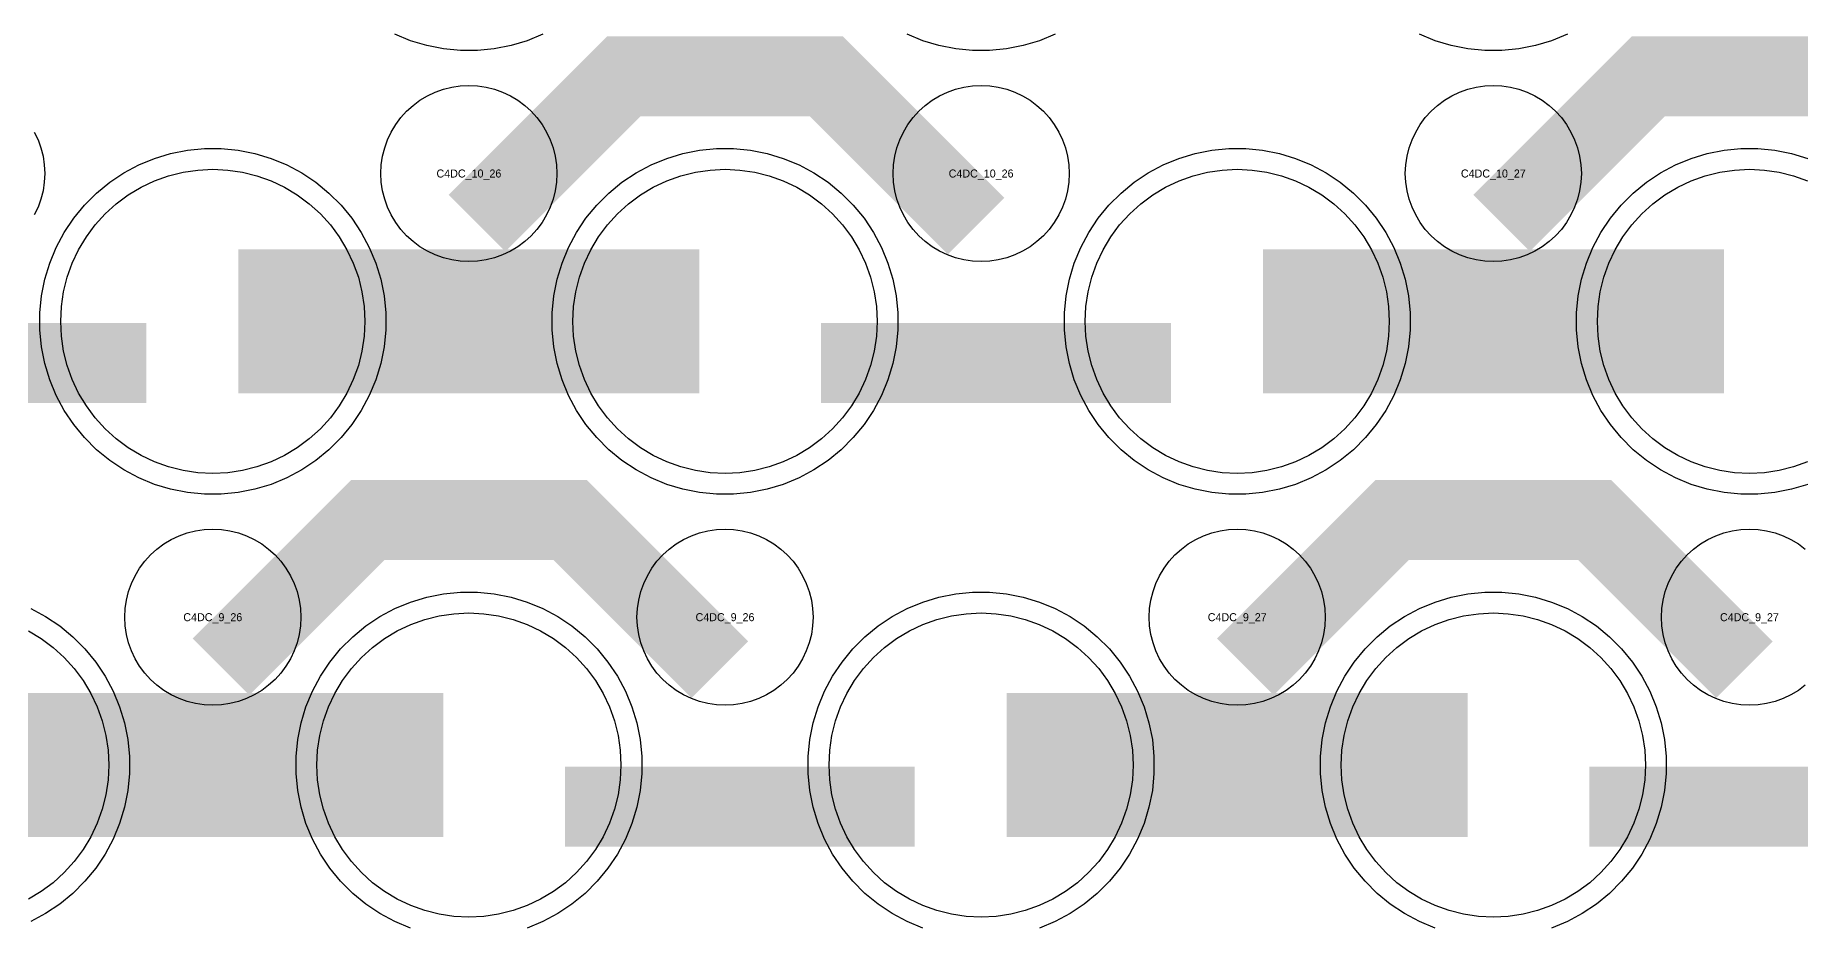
# Model space of a CAD drawing. Extents: x -11880 to 11880, y -14992 to 14992.
# Drawn here: x -3735 to -3184, y -13642 to -13365 of the extents above; entities that cross this region are included whole.
import ezdxf
from ezdxf.enums import TextEntityAlignment as Align

# ---------------------------------------------------------------- set-up
doc = ezdxf.new("R2010")
doc.units = 0
doc.header["$MEASUREMENT"] = 0
for name, color, linetype in [('GDS_775_DT_237', 138, 'CONTINUOUS'), ('RDL1_FS', 34, 'CONTINUOUS'), ('RDL_BS', 160, 'CONTINUOUS')]:
    doc.layers.add(name, color=color, linetype=linetype)

msp = doc.modelspace()

# ---------------------------------------------------------------- linework, layer by layer
at = {"layer": 'RDL1_FS'}
for points in [[(-3680, -13501.434), (-3684.657, -13501.205), (-3689.268, -13500.521), (-3693.791, -13499.389), (-3698.181, -13497.817), (-3702.395, -13495.825), (-3706.395, -13493.427), (-3710.14, -13490.649), (-3713.594, -13487.519), (-3716.724, -13484.065), (-3719.502, -13480.32), (-3721.9, -13476.32), (-3723.892, -13472.106), (-3725.464, -13467.716), (-3726.596, -13463.193), (-3727.28, -13458.582), (-3727.509, -13453.925), (-3727.28, -13449.268), (-3726.596, -13444.657), (-3725.464, -13440.134), (-3723.892, -13435.744), (-3721.9, -13431.53), (-3719.502, -13427.53), (-3716.724, -13423.785), (-3713.594, -13420.331), (-3710.14, -13417.201), (-3706.395, -13414.423), (-3702.395, -13412.025), (-3698.181, -13410.033), (-3693.791, -13408.461), (-3689.268, -13407.329), (-3684.657, -13406.645), (-3680, -13406.416), (-3675.343, -13406.645), (-3670.732, -13407.329), (-3666.209, -13408.461), (-3661.819, -13410.033), (-3657.605, -13412.025), (-3653.605, -13414.423), (-3649.86, -13417.201), (-3646.406, -13420.331), (-3643.276, -13423.785), (-3640.498, -13427.53), (-3638.1, -13431.53), (-3636.108, -13435.744), (-3634.536, -13440.134), (-3633.404, -13444.657), (-3632.72, -13449.268), (-3632.491, -13453.925), (-3632.72, -13458.582), (-3633.404, -13463.193), (-3634.536, -13467.716), (-3636.108, -13472.106), (-3638.1, -13476.32), (-3640.498, -13480.32), (-3643.276, -13484.065), (-3646.406, -13487.519), (-3649.86, -13490.649), (-3653.605, -13493.427), (-3657.605, -13495.825), (-3661.819, -13497.817), (-3666.209, -13499.389), (-3670.732, -13500.521), (-3675.343, -13501.205)], [(-3520, -13501.434), (-3524.657, -13501.205), (-3529.268, -13500.521), (-3533.791, -13499.389), (-3538.181, -13497.817), (-3542.395, -13495.825), (-3546.395, -13493.427), (-3550.14, -13490.649), (-3553.594, -13487.519), (-3556.724, -13484.065), (-3559.502, -13480.32), (-3561.9, -13476.32), (-3563.892, -13472.106), (-3565.464, -13467.716), (-3566.596, -13463.193), (-3567.28, -13458.582), (-3567.509, -13453.925), (-3567.28, -13449.268), (-3566.596, -13444.657), (-3565.464, -13440.134), (-3563.892, -13435.744), (-3561.9, -13431.53), (-3559.502, -13427.53), (-3556.724, -13423.785), (-3553.594, -13420.331), (-3550.14, -13417.201), (-3546.395, -13414.423), (-3542.395, -13412.025), (-3538.181, -13410.033), (-3533.791, -13408.461), (-3529.268, -13407.329), (-3524.657, -13406.645), (-3520, -13406.416), (-3515.343, -13406.645), (-3510.732, -13407.329), (-3506.209, -13408.461), (-3501.819, -13410.033), (-3497.605, -13412.025), (-3493.605, -13414.423), (-3489.86, -13417.201), (-3486.406, -13420.331), (-3483.276, -13423.785), (-3480.498, -13427.53), (-3478.1, -13431.53), (-3476.108, -13435.744), (-3474.536, -13440.134), (-3473.404, -13444.657), (-3472.72, -13449.268), (-3472.491, -13453.925), (-3472.72, -13458.582), (-3473.404, -13463.193), (-3474.536, -13467.716), (-3476.108, -13472.106), (-3478.1, -13476.32), (-3480.498, -13480.32), (-3483.276, -13484.065), (-3486.406, -13487.519), (-3489.86, -13490.649), (-3493.605, -13493.427), (-3497.605, -13495.825), (-3501.819, -13497.817), (-3506.209, -13499.389), (-3510.732, -13500.521), (-3515.343, -13501.205)], [(-3360, -13501.434), (-3364.657, -13501.205), (-3369.268, -13500.521), (-3373.791, -13499.389), (-3378.181, -13497.817), (-3382.395, -13495.825), (-3386.395, -13493.427), (-3390.14, -13490.649), (-3393.594, -13487.519), (-3396.724, -13484.065), (-3399.502, -13480.32), (-3401.9, -13476.32), (-3403.892, -13472.106), (-3405.464, -13467.716), (-3406.596, -13463.193), (-3407.28, -13458.582), (-3407.509, -13453.925), (-3407.28, -13449.268), (-3406.596, -13444.657), (-3405.464, -13440.134), (-3403.892, -13435.744), (-3401.9, -13431.53), (-3399.502, -13427.53), (-3396.724, -13423.785), (-3393.594, -13420.331), (-3390.14, -13417.201), (-3386.395, -13414.423), (-3382.395, -13412.025), (-3378.181, -13410.033), (-3373.791, -13408.461), (-3369.268, -13407.329), (-3364.657, -13406.645), (-3360, -13406.416), (-3355.343, -13406.645), (-3350.732, -13407.329), (-3346.209, -13408.461), (-3341.819, -13410.033), (-3337.605, -13412.025), (-3333.605, -13414.423), (-3329.86, -13417.201), (-3326.406, -13420.331), (-3323.276, -13423.785), (-3320.498, -13427.53), (-3318.1, -13431.53), (-3316.108, -13435.744), (-3314.536, -13440.134), (-3313.404, -13444.657), (-3312.72, -13449.268), (-3312.491, -13453.925), (-3312.72, -13458.582), (-3313.404, -13463.193), (-3314.536, -13467.716), (-3316.108, -13472.106), (-3318.1, -13476.32), (-3320.498, -13480.32), (-3323.276, -13484.065), (-3326.406, -13487.519), (-3329.86, -13490.649), (-3333.605, -13493.427), (-3337.605, -13495.825), (-3341.819, -13497.817), (-3346.209, -13499.389), (-3350.732, -13500.521), (-3355.343, -13501.205)]]:
    msp.add_lwpolyline(points, close=True, dxfattribs=at)
msp.add_lwpolyline([(-3181.819, -13497.817), (-3186.209, -13499.389), (-3190.732, -13500.521), (-3195.343, -13501.205), (-3200, -13501.434), (-3204.657, -13501.205), (-3209.268, -13500.521), (-3213.791, -13499.389), (-3218.181, -13497.817), (-3222.395, -13495.825), (-3226.395, -13493.427), (-3230.14, -13490.649), (-3233.594, -13487.519), (-3236.724, -13484.065), (-3239.502, -13480.32), (-3241.9, -13476.32), (-3243.892, -13472.106), (-3245.464, -13467.716), (-3246.596, -13463.193), (-3247.28, -13458.582), (-3247.509, -13453.925), (-3247.28, -13449.268), (-3246.596, -13444.657), (-3245.464, -13440.134), (-3243.892, -13435.744), (-3241.9, -13431.53), (-3239.502, -13427.53), (-3236.724, -13423.785), (-3233.594, -13420.331), (-3230.14, -13417.201), (-3226.395, -13414.423), (-3222.395, -13412.025), (-3218.181, -13410.033), (-3213.791, -13408.461), (-3209.268, -13407.329), (-3204.657, -13406.645), (-3200, -13406.416), (-3195.343, -13406.645), (-3190.732, -13407.329), (-3186.209, -13408.461), (-3181.819, -13410.033)], dxfattribs=at)
for points in [[(-3671.998, -13453.925, 45, 45, 0), (-3599.998, -13453.925, 45, 45, 0)], [(-3599.998, -13453.925, 45, 45, 0), (-3527.998, -13453.925, 45, 45, 0)], [(-3351.998, -13453.925, 45, 45, 0), (-3279.998, -13453.925, 45, 45, 0)], [(-3279.998, -13453.925, 45, 45, 0), (-3207.998, -13453.925, 45, 45, 0)]]:
    msp.add_lwpolyline(points, format="xyseb", dxfattribs=at)
at = {"layer": 'RDL1_FS', "color": 241, "true_color": 0xf7abae}
for points in [[(-3600, -13639.994), (-3604.657, -13639.765), (-3609.268, -13639.081), (-3613.791, -13637.949), (-3618.181, -13636.377), (-3622.395, -13634.385), (-3626.395, -13631.987), (-3630.14, -13629.209), (-3633.594, -13626.079), (-3636.724, -13622.625), (-3639.502, -13618.88), (-3641.9, -13614.88), (-3643.892, -13610.666), (-3645.464, -13606.276), (-3646.596, -13601.753), (-3647.28, -13597.142), (-3647.509, -13592.485), (-3647.28, -13587.828), (-3646.596, -13583.217), (-3645.464, -13578.694), (-3643.892, -13574.304), (-3641.9, -13570.09), (-3639.502, -13566.09), (-3636.724, -13562.345), (-3633.594, -13558.891), (-3630.14, -13555.761), (-3626.395, -13552.983), (-3622.395, -13550.585), (-3618.181, -13548.593), (-3613.791, -13547.021), (-3609.268, -13545.889), (-3604.657, -13545.205), (-3600, -13544.976), (-3595.343, -13545.205), (-3590.732, -13545.889), (-3586.209, -13547.021), (-3581.819, -13548.593), (-3577.605, -13550.585), (-3573.605, -13552.983), (-3569.86, -13555.761), (-3566.406, -13558.891), (-3563.276, -13562.345), (-3560.498, -13566.09), (-3558.1, -13570.09), (-3556.108, -13574.304), (-3554.536, -13578.694), (-3553.404, -13583.217), (-3552.72, -13587.828), (-3552.491, -13592.485), (-3552.72, -13597.142), (-3553.404, -13601.753), (-3554.536, -13606.276), (-3556.108, -13610.666), (-3558.1, -13614.88), (-3560.498, -13618.88), (-3563.276, -13622.625), (-3566.406, -13626.079), (-3569.86, -13629.209), (-3573.605, -13631.987), (-3577.605, -13634.385), (-3581.819, -13636.377), (-3586.209, -13637.949), (-3590.732, -13639.081), (-3595.343, -13639.765)], [(-3440, -13639.994), (-3444.657, -13639.765), (-3449.268, -13639.081), (-3453.791, -13637.949), (-3458.181, -13636.377), (-3462.395, -13634.385), (-3466.395, -13631.987), (-3470.14, -13629.209), (-3473.594, -13626.079), (-3476.724, -13622.625), (-3479.502, -13618.88), (-3481.9, -13614.88), (-3483.892, -13610.666), (-3485.464, -13606.276), (-3486.596, -13601.753), (-3487.28, -13597.142), (-3487.509, -13592.485), (-3487.28, -13587.828), (-3486.596, -13583.217), (-3485.464, -13578.694), (-3483.892, -13574.304), (-3481.9, -13570.09), (-3479.502, -13566.09), (-3476.724, -13562.345), (-3473.594, -13558.891), (-3470.14, -13555.761), (-3466.395, -13552.983), (-3462.395, -13550.585), (-3458.181, -13548.593), (-3453.791, -13547.021), (-3449.268, -13545.889), (-3444.657, -13545.205), (-3440, -13544.976), (-3435.343, -13545.205), (-3430.732, -13545.889), (-3426.209, -13547.021), (-3421.819, -13548.593), (-3417.605, -13550.585), (-3413.605, -13552.983), (-3409.86, -13555.761), (-3406.406, -13558.891), (-3403.276, -13562.345), (-3400.498, -13566.09), (-3398.1, -13570.09), (-3396.108, -13574.304), (-3394.536, -13578.694), (-3393.404, -13583.217), (-3392.72, -13587.828), (-3392.491, -13592.485), (-3392.72, -13597.142), (-3393.404, -13601.753), (-3394.536, -13606.276), (-3396.108, -13610.666), (-3398.1, -13614.88), (-3400.498, -13618.88), (-3403.276, -13622.625), (-3406.406, -13626.079), (-3409.86, -13629.209), (-3413.605, -13631.987), (-3417.605, -13634.385), (-3421.819, -13636.377), (-3426.209, -13637.949), (-3430.732, -13639.081), (-3435.343, -13639.765)], [(-3280, -13639.994), (-3284.657, -13639.765), (-3289.268, -13639.081), (-3293.791, -13637.949), (-3298.181, -13636.377), (-3302.395, -13634.385), (-3306.395, -13631.987), (-3310.14, -13629.209), (-3313.594, -13626.079), (-3316.724, -13622.625), (-3319.502, -13618.88), (-3321.9, -13614.88), (-3323.892, -13610.666), (-3325.464, -13606.276), (-3326.596, -13601.753), (-3327.28, -13597.142), (-3327.509, -13592.485), (-3327.28, -13587.828), (-3326.596, -13583.217), (-3325.464, -13578.694), (-3323.892, -13574.304), (-3321.9, -13570.09), (-3319.502, -13566.09), (-3316.724, -13562.345), (-3313.594, -13558.891), (-3310.14, -13555.761), (-3306.395, -13552.983), (-3302.395, -13550.585), (-3298.181, -13548.593), (-3293.791, -13547.021), (-3289.268, -13545.889), (-3284.657, -13545.205), (-3280, -13544.976), (-3275.343, -13545.205), (-3270.732, -13545.889), (-3266.209, -13547.021), (-3261.819, -13548.593), (-3257.605, -13550.585), (-3253.605, -13552.983), (-3249.86, -13555.761), (-3246.406, -13558.891), (-3243.276, -13562.345), (-3240.498, -13566.09), (-3238.1, -13570.09), (-3236.108, -13574.304), (-3234.536, -13578.694), (-3233.404, -13583.217), (-3232.72, -13587.828), (-3232.491, -13592.485), (-3232.72, -13597.142), (-3233.404, -13601.753), (-3234.536, -13606.276), (-3236.108, -13610.666), (-3238.1, -13614.88), (-3240.498, -13618.88), (-3243.276, -13622.625), (-3246.406, -13626.079), (-3249.86, -13629.209), (-3253.605, -13631.987), (-3257.605, -13634.385), (-3261.819, -13636.377), (-3266.209, -13637.949), (-3270.732, -13639.081), (-3275.343, -13639.765)]]:
    msp.add_lwpolyline(points, close=True, dxfattribs=at)
msp.add_lwpolyline([(-3737.605, -13550.585), (-3733.605, -13552.983), (-3729.86, -13555.761), (-3726.406, -13558.891), (-3723.276, -13562.345), (-3720.498, -13566.09), (-3718.1, -13570.09), (-3716.108, -13574.304), (-3714.536, -13578.694), (-3713.404, -13583.217), (-3712.72, -13587.828), (-3712.491, -13592.485), (-3712.72, -13597.142), (-3713.404, -13601.753), (-3714.536, -13606.276), (-3716.108, -13610.666), (-3718.1, -13614.88), (-3720.498, -13618.88), (-3723.276, -13622.625), (-3726.406, -13626.079), (-3729.86, -13629.209), (-3733.605, -13631.987), (-3737.605, -13634.385)], dxfattribs=at)
for points in [[(-3751.998, -13592.485, 45, 45, 0), (-3679.998, -13592.485, 45, 45, 0)], [(-3679.998, -13592.485, 45, 45, 0), (-3607.998, -13592.485, 45, 45, 0)], [(-3431.998, -13592.485, 45, 45, 0), (-3359.998, -13592.485, 45, 45, 0)], [(-3359.998, -13592.485, 45, 45, 0), (-3287.998, -13592.485, 45, 45, 0)]]:
    msp.add_lwpolyline(points, format="xyseb", dxfattribs=at)
at = {"layer": 'RDL_BS'}
for points in [[(-3576.885, -13364.235), (-3581.795, -13366.266), (-3586.835, -13367.797), (-3592.062, -13368.843), (-3597.356, -13369.36), (-3602.644, -13369.36), (-3607.938, -13368.843), (-3613.165, -13367.797), (-3618.205, -13366.266), (-3623.115, -13364.235)], [(-3416.885, -13364.235), (-3421.795, -13366.266), (-3426.835, -13367.797), (-3432.062, -13368.843), (-3437.356, -13369.36), (-3442.644, -13369.36), (-3447.938, -13368.843), (-3453.165, -13367.797), (-3458.205, -13366.266), (-3463.115, -13364.235)], [(-3256.885, -13364.235), (-3261.795, -13366.266), (-3266.835, -13367.797), (-3272.062, -13368.843), (-3277.356, -13369.36), (-3282.644, -13369.36), (-3287.938, -13368.843), (-3293.165, -13367.797), (-3298.205, -13366.266), (-3303.115, -13364.235)], [(-3735.75, -13394.781), (-3734.598, -13397.218), (-3733.691, -13399.753), (-3733.034, -13402.372), (-3732.638, -13405.044), (-3732.506, -13407.737), (-3732.638, -13410.43), (-3733.034, -13413.102), (-3733.691, -13415.721), (-3734.598, -13418.256), (-3735.75, -13420.693)], [(-3181.795, -13504.831), (-3186.835, -13506.362), (-3192.062, -13507.408), (-3197.356, -13507.925), (-3202.644, -13507.925), (-3207.938, -13507.408), (-3213.165, -13506.362), (-3218.205, -13504.831), (-3223.115, -13502.8), (-3227.777, -13500.308), (-3232.191, -13497.361), (-3236.292, -13493.999), (-3240.074, -13490.217), (-3243.436, -13486.116), (-3246.383, -13481.702), (-3248.875, -13477.04), (-3250.906, -13472.13), (-3252.437, -13467.09), (-3253.483, -13461.863), (-3254, -13456.569), (-3254, -13451.281), (-3253.483, -13445.987), (-3252.437, -13440.76), (-3250.906, -13435.72), (-3248.875, -13430.81), (-3246.383, -13426.148), (-3243.436, -13421.734), (-3240.074, -13417.633), (-3236.292, -13413.851), (-3232.191, -13410.489), (-3227.777, -13407.542), (-3223.115, -13405.05), (-3218.205, -13403.019), (-3213.165, -13401.488), (-3207.938, -13400.442), (-3202.644, -13399.925), (-3197.356, -13399.925), (-3192.062, -13400.442), (-3186.835, -13401.488), (-3181.795, -13403.019)], [(-3182.557, -13567.551), (-3184.72, -13569.154), (-3187.044, -13570.547), (-3189.481, -13571.699), (-3192.016, -13572.606), (-3194.635, -13573.263), (-3197.307, -13573.659), (-3200, -13573.791), (-3202.693, -13573.659), (-3205.365, -13573.263), (-3207.984, -13572.606), (-3210.519, -13571.699), (-3212.956, -13570.547), (-3215.28, -13569.154), (-3217.443, -13567.551), (-3219.442, -13565.739), (-3221.254, -13563.74), (-3222.857, -13561.577), (-3224.25, -13559.253), (-3225.402, -13556.816), (-3226.309, -13554.281), (-3226.966, -13551.662), (-3227.362, -13548.99), (-3227.494, -13546.297), (-3227.362, -13543.604), (-3226.966, -13540.932), (-3226.309, -13538.313), (-3225.402, -13535.778), (-3224.25, -13533.341), (-3222.857, -13531.017), (-3221.254, -13528.854), (-3219.442, -13526.855), (-3217.443, -13525.043), (-3215.28, -13523.44), (-3212.956, -13522.047), (-3210.519, -13520.895), (-3207.984, -13519.988), (-3205.365, -13519.331), (-3202.693, -13518.935), (-3200, -13518.803), (-3197.307, -13518.935), (-3194.635, -13519.331), (-3192.016, -13519.988), (-3189.481, -13520.895), (-3187.044, -13522.047), (-3184.72, -13523.44), (-3182.557, -13525.043)]]:
    msp.add_lwpolyline(points, dxfattribs=at)
for points in [[(-3597.438, -13423.239, 25, 25, 0), (-3551.623, -13377.424, 25, 25, 0), (-3518.07, -13377.424, 25, 25, 0)], [(-3441.599, -13424.138, 25, 25, 0), (-3488.313, -13377.424, 25, 25, 0), (-3518.071, -13377.424, 25, 25, 0)], [(-3277.438, -13423.239, 25, 25, 0), (-3231.623, -13377.424, 25, 25, 0), (-3198.07, -13377.424, 25, 25, 0)], [(-3121.599, -13424.138, 25, 25, 0), (-3168.313, -13377.424, 25, 25, 0), (-3198.071, -13377.424, 25, 25, 0)], [(-3809.984, -13466.938, 25, 25, 0), (-3700.719, -13466.938, 25, 25, 0)], [(-3489.984, -13466.938, 25, 25, 0), (-3380.719, -13466.938, 25, 25, 0)], [(-3677.438, -13561.799, 25, 25, 0), (-3631.623, -13515.984, 25, 25, 0), (-3598.07, -13515.984, 25, 25, 0)], [(-3521.599, -13562.698, 25, 25, 0), (-3568.313, -13515.984, 25, 25, 0), (-3598.071, -13515.984, 25, 25, 0)], [(-3357.438, -13561.799, 25, 25, 0), (-3311.623, -13515.984, 25, 25, 0), (-3278.07, -13515.984, 25, 25, 0)], [(-3201.599, -13562.698, 25, 25, 0), (-3248.313, -13515.984, 25, 25, 0), (-3278.071, -13515.984, 25, 25, 0)]]:
    msp.add_lwpolyline(points, format="xyseb", dxfattribs=at)
for points in [[(-3600, -13435.231), (-3602.693, -13435.099), (-3605.365, -13434.703), (-3607.984, -13434.046), (-3610.519, -13433.139), (-3612.956, -13431.987), (-3615.28, -13430.594), (-3617.443, -13428.991), (-3619.442, -13427.179), (-3621.254, -13425.18), (-3622.857, -13423.017), (-3624.25, -13420.693), (-3625.402, -13418.256), (-3626.309, -13415.721), (-3626.966, -13413.102), (-3627.362, -13410.43), (-3627.494, -13407.737), (-3627.362, -13405.044), (-3626.966, -13402.372), (-3626.309, -13399.753), (-3625.402, -13397.218), (-3624.25, -13394.781), (-3622.857, -13392.457), (-3621.254, -13390.294), (-3619.442, -13388.295), (-3617.443, -13386.483), (-3615.28, -13384.88), (-3612.956, -13383.487), (-3610.519, -13382.335), (-3607.984, -13381.428), (-3605.365, -13380.771), (-3602.693, -13380.375), (-3600, -13380.243), (-3597.307, -13380.375), (-3594.635, -13380.771), (-3592.016, -13381.428), (-3589.481, -13382.335), (-3587.044, -13383.487), (-3584.72, -13384.88), (-3582.557, -13386.483), (-3580.558, -13388.295), (-3578.746, -13390.294), (-3577.143, -13392.457), (-3575.75, -13394.781), (-3574.598, -13397.218), (-3573.691, -13399.753), (-3573.034, -13402.372), (-3572.638, -13405.044), (-3572.506, -13407.737), (-3572.638, -13410.43), (-3573.034, -13413.102), (-3573.691, -13415.721), (-3574.598, -13418.256), (-3575.75, -13420.693), (-3577.143, -13423.017), (-3578.746, -13425.18), (-3580.558, -13427.179), (-3582.557, -13428.991), (-3584.72, -13430.594), (-3587.044, -13431.987), (-3589.481, -13433.139), (-3592.016, -13434.046), (-3594.635, -13434.703), (-3597.307, -13435.099)], [(-3440, -13435.231), (-3442.693, -13435.099), (-3445.365, -13434.703), (-3447.984, -13434.046), (-3450.519, -13433.139), (-3452.956, -13431.987), (-3455.28, -13430.594), (-3457.443, -13428.991), (-3459.442, -13427.179), (-3461.254, -13425.18), (-3462.857, -13423.017), (-3464.25, -13420.693), (-3465.402, -13418.256), (-3466.309, -13415.721), (-3466.966, -13413.102), (-3467.362, -13410.43), (-3467.494, -13407.737), (-3467.362, -13405.044), (-3466.966, -13402.372), (-3466.309, -13399.753), (-3465.402, -13397.218), (-3464.25, -13394.781), (-3462.857, -13392.457), (-3461.254, -13390.294), (-3459.442, -13388.295), (-3457.443, -13386.483), (-3455.28, -13384.88), (-3452.956, -13383.487), (-3450.519, -13382.335), (-3447.984, -13381.428), (-3445.365, -13380.771), (-3442.693, -13380.375), (-3440, -13380.243), (-3437.307, -13380.375), (-3434.635, -13380.771), (-3432.016, -13381.428), (-3429.481, -13382.335), (-3427.044, -13383.487), (-3424.72, -13384.88), (-3422.557, -13386.483), (-3420.558, -13388.295), (-3418.746, -13390.294), (-3417.143, -13392.457), (-3415.75, -13394.781), (-3414.598, -13397.218), (-3413.691, -13399.753), (-3413.034, -13402.372), (-3412.638, -13405.044), (-3412.506, -13407.737), (-3412.638, -13410.43), (-3413.034, -13413.102), (-3413.691, -13415.721), (-3414.598, -13418.256), (-3415.75, -13420.693), (-3417.143, -13423.017), (-3418.746, -13425.18), (-3420.558, -13427.179), (-3422.557, -13428.991), (-3424.72, -13430.594), (-3427.044, -13431.987), (-3429.481, -13433.139), (-3432.016, -13434.046), (-3434.635, -13434.703), (-3437.307, -13435.099)], [(-3280, -13435.231), (-3282.693, -13435.099), (-3285.365, -13434.703), (-3287.984, -13434.046), (-3290.519, -13433.139), (-3292.956, -13431.987), (-3295.28, -13430.594), (-3297.443, -13428.991), (-3299.442, -13427.179), (-3301.254, -13425.18), (-3302.857, -13423.017), (-3304.25, -13420.693), (-3305.402, -13418.256), (-3306.309, -13415.721), (-3306.966, -13413.102), (-3307.362, -13410.43), (-3307.494, -13407.737), (-3307.362, -13405.044), (-3306.966, -13402.372), (-3306.309, -13399.753), (-3305.402, -13397.218), (-3304.25, -13394.781), (-3302.857, -13392.457), (-3301.254, -13390.294), (-3299.442, -13388.295), (-3297.443, -13386.483), (-3295.28, -13384.88), (-3292.956, -13383.487), (-3290.519, -13382.335), (-3287.984, -13381.428), (-3285.365, -13380.771), (-3282.693, -13380.375), (-3280, -13380.243), (-3277.307, -13380.375), (-3274.635, -13380.771), (-3272.016, -13381.428), (-3269.481, -13382.335), (-3267.044, -13383.487), (-3264.72, -13384.88), (-3262.557, -13386.483), (-3260.558, -13388.295), (-3258.746, -13390.294), (-3257.143, -13392.457), (-3255.75, -13394.781), (-3254.598, -13397.218), (-3253.691, -13399.753), (-3253.034, -13402.372), (-3252.638, -13405.044), (-3252.506, -13407.737), (-3252.638, -13410.43), (-3253.034, -13413.102), (-3253.691, -13415.721), (-3254.598, -13418.256), (-3255.75, -13420.693), (-3257.143, -13423.017), (-3258.746, -13425.18), (-3260.558, -13427.179), (-3262.557, -13428.991), (-3264.72, -13430.594), (-3267.044, -13431.987), (-3269.481, -13433.139), (-3272.016, -13434.046), (-3274.635, -13434.703), (-3277.307, -13435.099)], [(-3682.644, -13507.925), (-3687.938, -13507.408), (-3693.165, -13506.362), (-3698.205, -13504.831), (-3703.115, -13502.8), (-3707.777, -13500.308), (-3712.191, -13497.361), (-3716.292, -13493.999), (-3720.074, -13490.217), (-3723.436, -13486.116), (-3726.383, -13481.702), (-3728.875, -13477.04), (-3730.906, -13472.13), (-3732.437, -13467.09), (-3733.483, -13461.863), (-3734, -13456.569), (-3734, -13451.281), (-3733.483, -13445.987), (-3732.437, -13440.76), (-3730.906, -13435.72), (-3728.875, -13430.81), (-3726.383, -13426.148), (-3723.436, -13421.734), (-3720.074, -13417.633), (-3716.292, -13413.851), (-3712.191, -13410.489), (-3707.777, -13407.542), (-3703.115, -13405.05), (-3698.205, -13403.019), (-3693.165, -13401.488), (-3687.938, -13400.442), (-3682.644, -13399.925), (-3677.356, -13399.925), (-3672.062, -13400.442), (-3666.835, -13401.488), (-3661.795, -13403.019), (-3656.885, -13405.05), (-3652.223, -13407.542), (-3647.809, -13410.489), (-3643.708, -13413.851), (-3639.926, -13417.633), (-3636.564, -13421.734), (-3633.617, -13426.148), (-3631.125, -13430.81), (-3629.094, -13435.72), (-3627.563, -13440.76), (-3626.517, -13445.987), (-3626, -13451.281), (-3626, -13456.569), (-3626.517, -13461.863), (-3627.563, -13467.09), (-3629.094, -13472.13), (-3631.125, -13477.04), (-3633.617, -13481.702), (-3636.564, -13486.116), (-3639.926, -13490.217), (-3643.708, -13493.999), (-3647.809, -13497.361), (-3652.223, -13500.308), (-3656.885, -13502.8), (-3661.795, -13504.831), (-3666.835, -13506.362), (-3672.062, -13507.408), (-3677.356, -13507.925)], [(-3522.644, -13507.925), (-3527.938, -13507.408), (-3533.165, -13506.362), (-3538.205, -13504.831), (-3543.115, -13502.8), (-3547.777, -13500.308), (-3552.191, -13497.361), (-3556.292, -13493.999), (-3560.074, -13490.217), (-3563.436, -13486.116), (-3566.383, -13481.702), (-3568.875, -13477.04), (-3570.906, -13472.13), (-3572.437, -13467.09), (-3573.483, -13461.863), (-3574, -13456.569), (-3574, -13451.281), (-3573.483, -13445.987), (-3572.437, -13440.76), (-3570.906, -13435.72), (-3568.875, -13430.81), (-3566.383, -13426.148), (-3563.436, -13421.734), (-3560.074, -13417.633), (-3556.292, -13413.851), (-3552.191, -13410.489), (-3547.777, -13407.542), (-3543.115, -13405.05), (-3538.205, -13403.019), (-3533.165, -13401.488), (-3527.938, -13400.442), (-3522.644, -13399.925), (-3517.356, -13399.925), (-3512.062, -13400.442), (-3506.835, -13401.488), (-3501.795, -13403.019), (-3496.885, -13405.05), (-3492.223, -13407.542), (-3487.809, -13410.489), (-3483.708, -13413.851), (-3479.926, -13417.633), (-3476.564, -13421.734), (-3473.617, -13426.148), (-3471.125, -13430.81), (-3469.094, -13435.72), (-3467.563, -13440.76), (-3466.517, -13445.987), (-3466, -13451.281), (-3466, -13456.569), (-3466.517, -13461.863), (-3467.563, -13467.09), (-3469.094, -13472.13), (-3471.125, -13477.04), (-3473.617, -13481.702), (-3476.564, -13486.116), (-3479.926, -13490.217), (-3483.708, -13493.999), (-3487.809, -13497.361), (-3492.223, -13500.308), (-3496.885, -13502.8), (-3501.795, -13504.831), (-3506.835, -13506.362), (-3512.062, -13507.408), (-3517.356, -13507.925)], [(-3362.644, -13507.925), (-3367.938, -13507.408), (-3373.165, -13506.362), (-3378.205, -13504.831), (-3383.115, -13502.8), (-3387.777, -13500.308), (-3392.191, -13497.361), (-3396.292, -13493.999), (-3400.074, -13490.217), (-3403.436, -13486.116), (-3406.383, -13481.702), (-3408.875, -13477.04), (-3410.906, -13472.13), (-3412.437, -13467.09), (-3413.483, -13461.863), (-3414, -13456.569), (-3414, -13451.281), (-3413.483, -13445.987), (-3412.437, -13440.76), (-3410.906, -13435.72), (-3408.875, -13430.81), (-3406.383, -13426.148), (-3403.436, -13421.734), (-3400.074, -13417.633), (-3396.292, -13413.851), (-3392.191, -13410.489), (-3387.777, -13407.542), (-3383.115, -13405.05), (-3378.205, -13403.019), (-3373.165, -13401.488), (-3367.938, -13400.442), (-3362.644, -13399.925), (-3357.356, -13399.925), (-3352.062, -13400.442), (-3346.835, -13401.488), (-3341.795, -13403.019), (-3336.885, -13405.05), (-3332.223, -13407.542), (-3327.809, -13410.489), (-3323.708, -13413.851), (-3319.926, -13417.633), (-3316.564, -13421.734), (-3313.617, -13426.148), (-3311.125, -13430.81), (-3309.094, -13435.72), (-3307.563, -13440.76), (-3306.517, -13445.987), (-3306, -13451.281), (-3306, -13456.569), (-3306.517, -13461.863), (-3307.563, -13467.09), (-3309.094, -13472.13), (-3311.125, -13477.04), (-3313.617, -13481.702), (-3316.564, -13486.116), (-3319.926, -13490.217), (-3323.708, -13493.999), (-3327.809, -13497.361), (-3332.223, -13500.308), (-3336.885, -13502.8), (-3341.795, -13504.831), (-3346.835, -13506.362), (-3352.062, -13507.408), (-3357.356, -13507.925)], [(-3680, -13573.791), (-3682.693, -13573.659), (-3685.365, -13573.263), (-3687.984, -13572.606), (-3690.519, -13571.699), (-3692.956, -13570.547), (-3695.28, -13569.154), (-3697.443, -13567.551), (-3699.442, -13565.739), (-3701.254, -13563.74), (-3702.857, -13561.577), (-3704.25, -13559.253), (-3705.402, -13556.816), (-3706.309, -13554.281), (-3706.966, -13551.662), (-3707.362, -13548.99), (-3707.494, -13546.297), (-3707.362, -13543.604), (-3706.966, -13540.932), (-3706.309, -13538.313), (-3705.402, -13535.778), (-3704.25, -13533.341), (-3702.857, -13531.017), (-3701.254, -13528.854), (-3699.442, -13526.855), (-3697.443, -13525.043), (-3695.28, -13523.44), (-3692.956, -13522.047), (-3690.519, -13520.895), (-3687.984, -13519.988), (-3685.365, -13519.331), (-3682.693, -13518.935), (-3680, -13518.803), (-3677.307, -13518.935), (-3674.635, -13519.331), (-3672.016, -13519.988), (-3669.481, -13520.895), (-3667.044, -13522.047), (-3664.72, -13523.44), (-3662.557, -13525.043), (-3660.558, -13526.855), (-3658.746, -13528.854), (-3657.143, -13531.017), (-3655.75, -13533.341), (-3654.598, -13535.778), (-3653.691, -13538.313), (-3653.034, -13540.932), (-3652.638, -13543.604), (-3652.506, -13546.297), (-3652.638, -13548.99), (-3653.034, -13551.662), (-3653.691, -13554.281), (-3654.598, -13556.816), (-3655.75, -13559.253), (-3657.143, -13561.577), (-3658.746, -13563.74), (-3660.558, -13565.739), (-3662.557, -13567.551), (-3664.72, -13569.154), (-3667.044, -13570.547), (-3669.481, -13571.699), (-3672.016, -13572.606), (-3674.635, -13573.263), (-3677.307, -13573.659)], [(-3520, -13573.791), (-3522.693, -13573.659), (-3525.365, -13573.263), (-3527.984, -13572.606), (-3530.519, -13571.699), (-3532.956, -13570.547), (-3535.28, -13569.154), (-3537.443, -13567.551), (-3539.442, -13565.739), (-3541.254, -13563.74), (-3542.857, -13561.577), (-3544.25, -13559.253), (-3545.402, -13556.816), (-3546.309, -13554.281), (-3546.966, -13551.662), (-3547.362, -13548.99), (-3547.494, -13546.297), (-3547.362, -13543.604), (-3546.966, -13540.932), (-3546.309, -13538.313), (-3545.402, -13535.778), (-3544.25, -13533.341), (-3542.857, -13531.017), (-3541.254, -13528.854), (-3539.442, -13526.855), (-3537.443, -13525.043), (-3535.28, -13523.44), (-3532.956, -13522.047), (-3530.519, -13520.895), (-3527.984, -13519.988), (-3525.365, -13519.331), (-3522.693, -13518.935), (-3520, -13518.803), (-3517.307, -13518.935), (-3514.635, -13519.331), (-3512.016, -13519.988), (-3509.481, -13520.895), (-3507.044, -13522.047), (-3504.72, -13523.44), (-3502.557, -13525.043), (-3500.558, -13526.855), (-3498.746, -13528.854), (-3497.143, -13531.017), (-3495.75, -13533.341), (-3494.598, -13535.778), (-3493.691, -13538.313), (-3493.034, -13540.932), (-3492.638, -13543.604), (-3492.506, -13546.297), (-3492.638, -13548.99), (-3493.034, -13551.662), (-3493.691, -13554.281), (-3494.598, -13556.816), (-3495.75, -13559.253), (-3497.143, -13561.577), (-3498.746, -13563.74), (-3500.558, -13565.739), (-3502.557, -13567.551), (-3504.72, -13569.154), (-3507.044, -13570.547), (-3509.481, -13571.699), (-3512.016, -13572.606), (-3514.635, -13573.263), (-3517.307, -13573.659)], [(-3360, -13573.791), (-3362.693, -13573.659), (-3365.365, -13573.263), (-3367.984, -13572.606), (-3370.519, -13571.699), (-3372.956, -13570.547), (-3375.28, -13569.154), (-3377.443, -13567.551), (-3379.442, -13565.739), (-3381.254, -13563.74), (-3382.857, -13561.577), (-3384.25, -13559.253), (-3385.402, -13556.816), (-3386.309, -13554.281), (-3386.966, -13551.662), (-3387.362, -13548.99), (-3387.494, -13546.297), (-3387.362, -13543.604), (-3386.966, -13540.932), (-3386.309, -13538.313), (-3385.402, -13535.778), (-3384.25, -13533.341), (-3382.857, -13531.017), (-3381.254, -13528.854), (-3379.442, -13526.855), (-3377.443, -13525.043), (-3375.28, -13523.44), (-3372.956, -13522.047), (-3370.519, -13520.895), (-3367.984, -13519.988), (-3365.365, -13519.331), (-3362.693, -13518.935), (-3360, -13518.803), (-3357.307, -13518.935), (-3354.635, -13519.331), (-3352.016, -13519.988), (-3349.481, -13520.895), (-3347.044, -13522.047), (-3344.72, -13523.44), (-3342.557, -13525.043), (-3340.558, -13526.855), (-3338.746, -13528.854), (-3337.143, -13531.017), (-3335.75, -13533.341), (-3334.598, -13535.778), (-3333.691, -13538.313), (-3333.034, -13540.932), (-3332.638, -13543.604), (-3332.506, -13546.297), (-3332.638, -13548.99), (-3333.034, -13551.662), (-3333.691, -13554.281), (-3334.598, -13556.816), (-3335.75, -13559.253), (-3337.143, -13561.577), (-3338.746, -13563.74), (-3340.558, -13565.739), (-3342.557, -13567.551), (-3344.72, -13569.154), (-3347.044, -13570.547), (-3349.481, -13571.699), (-3352.016, -13572.606), (-3354.635, -13573.263), (-3357.307, -13573.659)]]:
    msp.add_lwpolyline(points, close=True, dxfattribs=at)
at = {"layer": 'RDL_BS', "color": 241, "true_color": 0xf7abae}
for points in [[(-3736.885, -13543.61), (-3732.223, -13546.102), (-3727.809, -13549.049), (-3723.708, -13552.411), (-3719.926, -13556.193), (-3716.564, -13560.294), (-3713.617, -13564.708), (-3711.125, -13569.37), (-3709.094, -13574.28), (-3707.563, -13579.32), (-3706.517, -13584.547), (-3706, -13589.841), (-3706, -13595.129), (-3706.517, -13600.423), (-3707.563, -13605.65), (-3709.094, -13610.69), (-3711.125, -13615.6), (-3713.617, -13620.262), (-3716.564, -13624.676), (-3719.926, -13628.777), (-3723.708, -13632.559), (-3727.809, -13635.921), (-3732.223, -13638.868), (-3736.885, -13641.36)], [(-3618.205, -13643.391), (-3623.115, -13641.36), (-3627.777, -13638.868), (-3632.191, -13635.921), (-3636.292, -13632.559), (-3640.074, -13628.777), (-3643.436, -13624.676), (-3646.383, -13620.262), (-3648.875, -13615.6), (-3650.906, -13610.69), (-3652.437, -13605.65), (-3653.483, -13600.423), (-3654, -13595.129), (-3654, -13589.841), (-3653.483, -13584.547), (-3652.437, -13579.32), (-3650.906, -13574.28), (-3648.875, -13569.37), (-3646.383, -13564.708), (-3643.436, -13560.294), (-3640.074, -13556.193), (-3636.292, -13552.411), (-3632.191, -13549.049), (-3627.777, -13546.102), (-3623.115, -13543.61), (-3618.205, -13541.579), (-3613.165, -13540.048), (-3607.938, -13539.002), (-3602.644, -13538.485), (-3597.356, -13538.485), (-3592.062, -13539.002), (-3586.835, -13540.048), (-3581.795, -13541.579), (-3576.885, -13543.61), (-3572.223, -13546.102), (-3567.809, -13549.049), (-3563.708, -13552.411), (-3559.926, -13556.193), (-3556.564, -13560.294), (-3553.617, -13564.708), (-3551.125, -13569.37), (-3549.094, -13574.28), (-3547.563, -13579.32), (-3546.517, -13584.547), (-3546, -13589.841), (-3546, -13595.129), (-3546.517, -13600.423), (-3547.563, -13605.65), (-3549.094, -13610.69), (-3551.125, -13615.6), (-3553.617, -13620.262), (-3556.564, -13624.676), (-3559.926, -13628.777), (-3563.708, -13632.559), (-3567.809, -13635.921), (-3572.223, -13638.868), (-3576.885, -13641.36), (-3581.795, -13643.391)], [(-3458.205, -13643.391), (-3463.115, -13641.36), (-3467.777, -13638.868), (-3472.191, -13635.921), (-3476.292, -13632.559), (-3480.074, -13628.777), (-3483.436, -13624.676), (-3486.383, -13620.262), (-3488.875, -13615.6), (-3490.906, -13610.69), (-3492.437, -13605.65), (-3493.483, -13600.423), (-3494, -13595.129), (-3494, -13589.841), (-3493.483, -13584.547), (-3492.437, -13579.32), (-3490.906, -13574.28), (-3488.875, -13569.37), (-3486.383, -13564.708), (-3483.436, -13560.294), (-3480.074, -13556.193), (-3476.292, -13552.411), (-3472.191, -13549.049), (-3467.777, -13546.102), (-3463.115, -13543.61), (-3458.205, -13541.579), (-3453.165, -13540.048), (-3447.938, -13539.002), (-3442.644, -13538.485), (-3437.356, -13538.485), (-3432.062, -13539.002), (-3426.835, -13540.048), (-3421.795, -13541.579), (-3416.885, -13543.61), (-3412.223, -13546.102), (-3407.809, -13549.049), (-3403.708, -13552.411), (-3399.926, -13556.193), (-3396.564, -13560.294), (-3393.617, -13564.708), (-3391.125, -13569.37), (-3389.094, -13574.28), (-3387.563, -13579.32), (-3386.517, -13584.547), (-3386, -13589.841), (-3386, -13595.129), (-3386.517, -13600.423), (-3387.563, -13605.65), (-3389.094, -13610.69), (-3391.125, -13615.6), (-3393.617, -13620.262), (-3396.564, -13624.676), (-3399.926, -13628.777), (-3403.708, -13632.559), (-3407.809, -13635.921), (-3412.223, -13638.868), (-3416.885, -13641.36), (-3421.795, -13643.391)], [(-3298.205, -13643.391), (-3303.115, -13641.36), (-3307.777, -13638.868), (-3312.191, -13635.921), (-3316.292, -13632.559), (-3320.074, -13628.777), (-3323.436, -13624.676), (-3326.383, -13620.262), (-3328.875, -13615.6), (-3330.906, -13610.69), (-3332.437, -13605.65), (-3333.483, -13600.423), (-3334, -13595.129), (-3334, -13589.841), (-3333.483, -13584.547), (-3332.437, -13579.32), (-3330.906, -13574.28), (-3328.875, -13569.37), (-3326.383, -13564.708), (-3323.436, -13560.294), (-3320.074, -13556.193), (-3316.292, -13552.411), (-3312.191, -13549.049), (-3307.777, -13546.102), (-3303.115, -13543.61), (-3298.205, -13541.579), (-3293.165, -13540.048), (-3287.938, -13539.002), (-3282.644, -13538.485), (-3277.356, -13538.485), (-3272.062, -13539.002), (-3266.835, -13540.048), (-3261.795, -13541.579), (-3256.885, -13543.61), (-3252.223, -13546.102), (-3247.809, -13549.049), (-3243.708, -13552.411), (-3239.926, -13556.193), (-3236.564, -13560.294), (-3233.617, -13564.708), (-3231.125, -13569.37), (-3229.094, -13574.28), (-3227.563, -13579.32), (-3226.517, -13584.547), (-3226, -13589.841), (-3226, -13595.129), (-3226.517, -13600.423), (-3227.563, -13605.65), (-3229.094, -13610.69), (-3231.125, -13615.6), (-3233.617, -13620.262), (-3236.564, -13624.676), (-3239.926, -13628.777), (-3243.708, -13632.559), (-3247.809, -13635.921), (-3252.223, -13638.868), (-3256.885, -13641.36), (-3261.795, -13643.391)]]:
    msp.add_lwpolyline(points, dxfattribs=at)
for points in [[(-3569.984, -13605.498, 25, 25, 0), (-3460.719, -13605.498, 25, 25, 0)], [(-3249.984, -13605.498, 25, 25, 0), (-3140.719, -13605.498, 25, 25, 0)]]:
    msp.add_lwpolyline(points, format="xyseb", dxfattribs=at)

# ---------------------------------------------------------------- texts
at = {"layer": 'GDS_775_DT_237'}
for s, p in [('C4DC_10_26', (-3600, -13407.737)), ('C4DC_10_26', (-3600, -13407.737)), ('C4DC_10_26', (-3440, -13407.737)), ('C4DC_10_26', (-3440, -13407.737)), ('C4DC_10_27', (-3280, -13407.737)), ('C4DC_10_27', (-3280, -13407.737)), ('C4DC_9_26', (-3680, -13546.297)), ('C4DC_9_26', (-3680, -13546.297)), ('C4DC_9_26', (-3520, -13546.297)), ('C4DC_9_26', (-3520, -13546.297)), ('C4DC_9_27', (-3360, -13546.297)), ('C4DC_9_27', (-3360, -13546.297)), ('C4DC_9_27', (-3200, -13546.297)), ('C4DC_9_27', (-3200, -13546.297))]:
    msp.add_text(s, height=2.5, dxfattribs=at).set_placement(p, align=Align.MIDDLE_CENTER)

doc.saveas('drawing.dxf')
